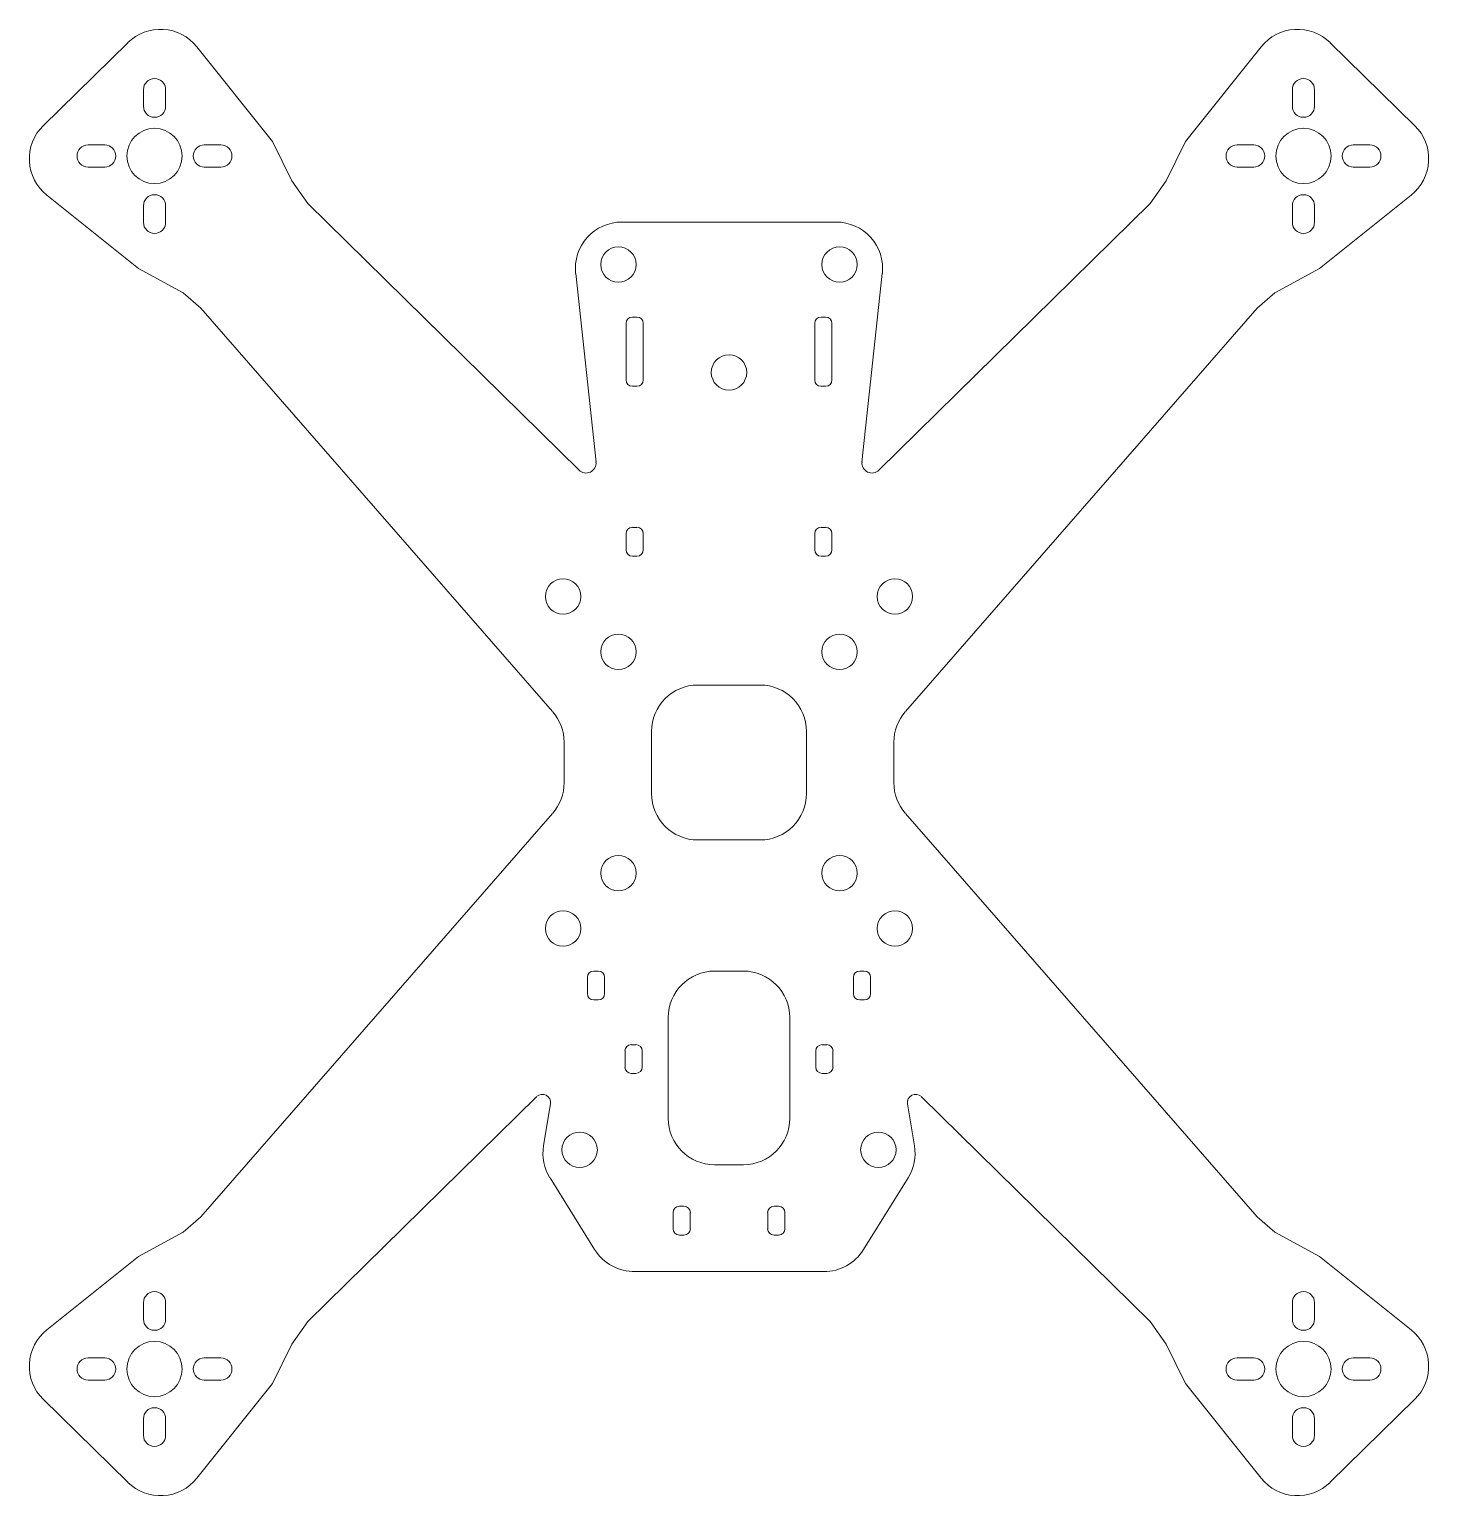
# Model space of a CAD drawing. Header units: millimetres. Extents: x -63 to 63, y -66 to 66.
import ezdxf

# ---------------------------------------------------------------- set-up
doc = ezdxf.new("R2010")
doc.units = ezdxf.units.MM

msp = doc.modelspace()

# ---------------------------------------------------------------- linework, layer by layer
at = {"color": 7, "linetype": 'Continuous', "lineweight": 15}
for p, q in [((-54.33, 65.05), (-61.99, 57.54)), ((54.33, 65.05), (61.99, 57.54)), ((-41.26, 56.11), (-48.11, 64.68)), ((41.26, 56.11), (48.11, 64.68)), ((-52.93, 60.81), (-52.93, 59.31)), ((-50.93, 60.81), (-50.93, 59.31)), ((50.93, 60.81), (50.93, 59.31)), ((52.93, 60.81), (52.93, 59.31)), ((-56.43, 55.81), (-57.93, 55.81)), ((-45.93, 55.81), (-47.43, 55.81)), ((-41.26, 56.11), (-39.53, 52.57)), ((41.26, 56.11), (39.53, 52.57)), ((45.93, 55.81), (47.43, 55.81)), ((56.43, 55.81), (57.93, 55.81)), ((-56.43, 53.81), (-57.93, 53.81)), ((-45.93, 53.81), (-47.43, 53.81)), ((45.93, 53.81), (47.43, 53.81)), ((56.43, 53.81), (57.93, 53.81)), ((-39.53, 52.57), (-38.06, 50.52)), ((39.53, 52.57), (38.06, 50.52)), ((-53.39, 44.64), (-61.67, 51.27)), ((-38.06, 50.52), (-13.55, 26.41)), ((38.06, 50.52), (13.55, 26.41)), ((53.39, 44.64), (61.67, 51.27)), ((-52.93, 50.31), (-52.93, 48.81)), ((-50.93, 50.31), (-50.93, 48.81)), ((50.93, 50.31), (50.93, 48.81)), ((52.93, 50.31), (52.93, 48.81)), ((-9.69, 48.84), (9.69, 48.84)), ((-49.33, 42.45), (-53.39, 44.64)), ((-12.02, 27.15), (-13.86, 44.19)), ((12.02, 27.15), (13.86, 44.19)), ((49.33, 42.45), (53.39, 44.64)), ((-49.33, 42.45), (-47.74, 41.05)), ((49.33, 42.45), (47.74, 41.05)), ((-47.74, 41.05), (-15.94, 4.6)), ((-8.73, 40.25), (-8.32, 40.25)), ((8.32, 40.25), (8.73, 40.25)), ((47.74, 41.05), (15.94, 4.6)), ((-9.3, 39.68), (-9.3, 34.57)), ((-7.75, 39.68), (-7.75, 34.57)), ((7.75, 39.68), (7.75, 34.57)), ((9.3, 39.68), (9.3, 34.57)), ((-8.73, 34), (-8.32, 34)), ((8.32, 34), (8.73, 34)), ((-8.73, 21.25), (-8.32, 21.25)), ((8.32, 21.25), (8.73, 21.25)), ((-9.3, 20.68), (-9.3, 19.22)), ((-7.75, 20.68), (-7.75, 19.22)), ((7.75, 20.68), (7.75, 19.22)), ((9.3, 20.68), (9.3, 19.22)), ((-8.73, 18.65), (-8.32, 18.65)), ((8.32, 18.65), (8.73, 18.65)), ((2.8, 7), (-2.8, 7)), ((-7, 2.8), (-7, -2.8)), ((7, -2.8), (7, 2.8)), ((-14.9, 1.83), (-14.9, -1.83)), ((14.9, 1.83), (14.9, -1.83)), ((-47.74, -41.05), (-15.94, -4.6)), ((47.74, -41.05), (15.94, -4.6)), ((-2.8, -7), (2.8, -7)), ((-12.8, -19.42), (-12.8, -20.88)), ((-12.23, -18.85), (-11.82, -18.85)), ((-11.25, -19.42), (-11.25, -20.88)), ((-1.3, -18.85), (1.3, -18.85)), ((11.25, -19.42), (11.25, -20.88)), ((11.82, -18.85), (12.23, -18.85)), ((12.8, -19.42), (12.8, -20.88)), ((-12.23, -21.45), (-11.82, -21.45)), ((11.82, -21.45), (12.23, -21.45)), ((-5.5, -32.15), (-5.5, -23.05)), ((5.5, -23.05), (5.5, -32.15)), ((-9.4, -26.07), (-9.4, -27.53)), ((-8.83, -25.5), (-8.42, -25.5)), ((-7.85, -26.07), (-7.85, -27.53)), ((7.85, -26.07), (7.85, -27.53)), ((8.42, -25.5), (8.83, -25.5)), ((9.4, -26.07), (9.4, -27.53)), ((-8.83, -28.1), (-8.42, -28.1)), ((8.42, -28.1), (8.83, -28.1)), ((-38.06, -50.52), (-17.4, -30.2)), ((38.06, -50.52), (17.4, -30.2)), ((-16.13, -30.86), (-16.76, -34.62)), ((16.76, -34.63), (16.13, -30.86)), ((1.3, -36.35), (-1.3, -36.35)), ((-16.18, -37.54), (-12.15, -44.02)), ((12.15, -44.02), (16.19, -37.54)), ((-49.33, -42.45), (-47.74, -41.05)), ((-5.05, -40.67), (-5.05, -42.13)), ((-4.48, -40.1), (-4.07, -40.1)), ((-3.5, -40.67), (-3.5, -42.13)), ((3.5, -40.67), (3.5, -42.13)), ((4.07, -40.1), (4.48, -40.1)), ((5.05, -40.67), (5.05, -42.13)), ((49.33, -42.45), (47.74, -41.05)), ((-49.33, -42.45), (-53.39, -44.64)), ((-4.48, -42.7), (-4.07, -42.7)), ((4.07, -42.7), (4.48, -42.7)), ((49.33, -42.45), (53.39, -44.64)), ((-53.39, -44.64), (-61.67, -51.27)), ((53.39, -44.64), (61.67, -51.27)), ((-8.46, -46), (8.57, -46)), ((-52.93, -50.31), (-52.93, -48.81)), ((-50.93, -50.31), (-50.93, -48.81)), ((50.93, -50.31), (50.93, -48.81)), ((52.93, -50.31), (52.93, -48.81)), ((-39.53, -52.57), (-38.06, -50.52)), ((39.53, -52.57), (38.06, -50.52)), ((-41.26, -56.11), (-39.53, -52.57)), ((41.26, -56.11), (39.53, -52.57)), ((-56.43, -53.81), (-57.93, -53.81)), ((-45.93, -53.81), (-47.43, -53.81)), ((45.93, -53.81), (47.43, -53.81)), ((56.43, -53.81), (57.93, -53.81)), ((-56.43, -55.81), (-57.93, -55.81)), ((-41.26, -56.11), (-48.11, -64.68)), ((-45.93, -55.81), (-47.43, -55.81)), ((41.26, -56.11), (48.11, -64.68)), ((45.93, -55.81), (47.43, -55.81)), ((56.43, -55.81), (57.93, -55.81)), ((-54.33, -65.05), (-61.99, -57.54)), ((54.33, -65.05), (61.99, -57.54)), ((-52.93, -60.81), (-52.93, -59.31)), ((-50.93, -60.81), (-50.93, -59.31)), ((50.93, -60.81), (50.93, -59.31)), ((52.93, -60.81), (52.93, -59.31))]:
    msp.add_line(p, q, dxfattribs=at)
for centre, radius in [((-51.93, 54.81), 2.5), ((51.93, 54.81), 2.5), ((-10, 45), 1.6), ((10, 45), 1.6), ((0, 35.25), 1.6), ((-15, 15), 1.6), ((15, 15), 1.6), ((-10, 10), 1.6), ((10, 10), 1.6), ((-10, -10), 1.6), ((10, -10), 1.6), ((-15, -15), 1.6), ((15, -15), 1.6), ((-13.5, -35), 1.6), ((13.5, -35), 1.6), ((-51.93, -54.81), 2.5), ((51.93, -54.81), 2.5)]:
    msp.add_circle(centre, radius, dxfattribs=at)
for centre, radius, start, end in [((51.39, 62.06), 4.2, 45.5392, 141.3629), ((-51.39, 62.06), 4.2, 38.6371, 134.4608), ((-51.93, 60.81), 1, 0, 180), ((51.93, 60.81), 1, 0, 180), ((-51.93, 59.31), 1, 180, 0), ((51.93, 59.31), 1, 180, 0), ((-59.05, 54.55), 4.2, 134.4608, 231.3399), ((59.05, 54.55), 4.2, 308.6601, 45.5392), ((-57.93, 54.81), 1, 90, 270), ((-56.43, 54.81), 1, 270, 90), ((-47.43, 54.81), 1, 90, 270), ((-45.93, 54.81), 1, 270, 90), ((45.93, 54.81), 1, 90, 270), ((47.43, 54.81), 1, 270, 90), ((56.43, 54.81), 1, 90, 270), ((57.93, 54.81), 1, 270, 90), ((-51.93, 50.31), 1, 0, 180), ((51.93, 50.31), 1, 0, 180), ((-51.93, 48.81), 1, 180, 0), ((-9.69, 44.64), 4.2, 90, 186.1516), ((9.69, 44.64), 4.2, 353.8484, 90), ((51.93, 48.81), 1, 180, 0), ((-8.73, 39.68), 0.575, 90, 180), ((-8.32, 39.68), 0.575, 0, 90), ((8.32, 39.68), 0.575, 90, 180), ((8.73, 39.68), 0.575, 0, 90), ((-8.73, 34.57), 0.575, 180, 270), ((-8.32, 34.57), 0.575, 270, 0), ((8.32, 34.57), 0.575, 180, 270), ((8.73, 34.57), 0.575, 270, 0), ((-12.92, 27.06), 0.9, 225.4694, 6.1516), ((12.92, 27.06), 0.9, 173.8484, 314.5306), ((-8.73, 20.68), 0.575, 90, 180), ((-8.32, 20.68), 0.575, 0, 90), ((8.32, 20.68), 0.575, 90, 180), ((8.73, 20.68), 0.575, 0, 90), ((-8.73, 19.22), 0.575, 180, 270), ((-8.32, 19.22), 0.575, 270, 0), ((8.32, 19.22), 0.575, 180, 270), ((8.73, 19.22), 0.575, 270, 0), ((-2.8, 2.8), 4.2, 90, 180), ((2.8, 2.8), 4.2, 0, 90), ((-19.1, 1.83), 4.2, 0, 41.1047), ((19.1, 1.83), 4.2, 138.8953, 180), ((-19.1, -1.83), 4.2, 318.8953, 0), ((19.1, -1.83), 4.2, 180, 221.1047), ((-2.8, -2.8), 4.2, 180, 270), ((2.8, -2.8), 4.2, 270, 0), ((-12.23, -19.42), 0.575, 90, 180), ((-11.82, -19.42), 0.575, 0, 90), ((-1.3, -23.05), 4.2, 90, 180), ((1.3, -23.05), 4.2, 0, 90), ((11.82, -19.42), 0.575, 90, 180), ((12.23, -19.42), 0.575, 0, 90), ((-12.23, -20.88), 0.575, 180, 270), ((-11.82, -20.88), 0.575, 270, 0), ((11.82, -20.88), 0.575, 180, 270), ((12.23, -20.88), 0.575, 270, 0), ((-8.83, -26.07), 0.575, 90, 180), ((-8.42, -26.07), 0.575, 0, 90), ((8.42, -26.07), 0.575, 90, 180), ((8.83, -26.07), 0.575, 0, 90), ((-8.83, -27.53), 0.575, 180, 270), ((-8.42, -27.53), 0.575, 270, 0), ((8.42, -27.53), 0.575, 180, 270), ((8.83, -27.53), 0.575, 270, 0), ((-16.87, -30.73), 0.75, 350.509, 134.5306), ((16.87, -30.73), 0.75, 45.4694, 189.4894), ((-1.3, -32.15), 4.2, 180, 270), ((1.3, -32.15), 4.2, 270, 0), ((-12.62, -35.32), 4.2, 170.509, 211.9), ((12.62, -35.32), 4.2, 328.1004, 9.4894), ((-4.48, -40.67), 0.575, 90, 180), ((-4.07, -40.67), 0.575, 0, 90), ((4.07, -40.67), 0.575, 90, 180), ((4.48, -40.67), 0.575, 0, 90), ((-4.48, -42.13), 0.575, 180, 270), ((-4.07, -42.13), 0.575, 270, 0), ((4.07, -42.13), 0.575, 180, 270), ((4.48, -42.13), 0.575, 270, 0), ((-8.58, -41.8), 4.2, 211.9, 271.6401), ((8.59, -41.8), 4.2, 269.8272, 328.1004), ((-51.93, -48.81), 1, 0, 180), ((51.93, -48.81), 1, 0, 180), ((-51.93, -50.31), 1, 180, 0), ((51.93, -50.31), 1, 180, 0), ((-59.05, -54.55), 4.2, 128.6601, 225.5392), ((59.05, -54.55), 4.2, 314.4608, 51.3399), ((-57.93, -54.81), 1, 90, 270), ((-56.43, -54.81), 1, 270, 90), ((-47.43, -54.81), 1, 90, 270), ((-45.93, -54.81), 1, 270, 90), ((45.93, -54.81), 1, 90, 270), ((47.43, -54.81), 1, 270, 90), ((56.43, -54.81), 1, 90, 270), ((57.93, -54.81), 1, 270, 90), ((-51.93, -59.31), 1, 0, 180), ((51.93, -59.31), 1, 0, 180), ((-51.93, -60.81), 1, 180, 0), ((51.93, -60.81), 1, 180, 0), ((-51.39, -62.06), 4.2, 225.5392, 321.3629), ((51.39, -62.06), 4.2, 218.6371, 314.4608)]:
    msp.add_arc(centre, radius, start, end, dxfattribs=at)

doc.saveas('drawing.dxf')
